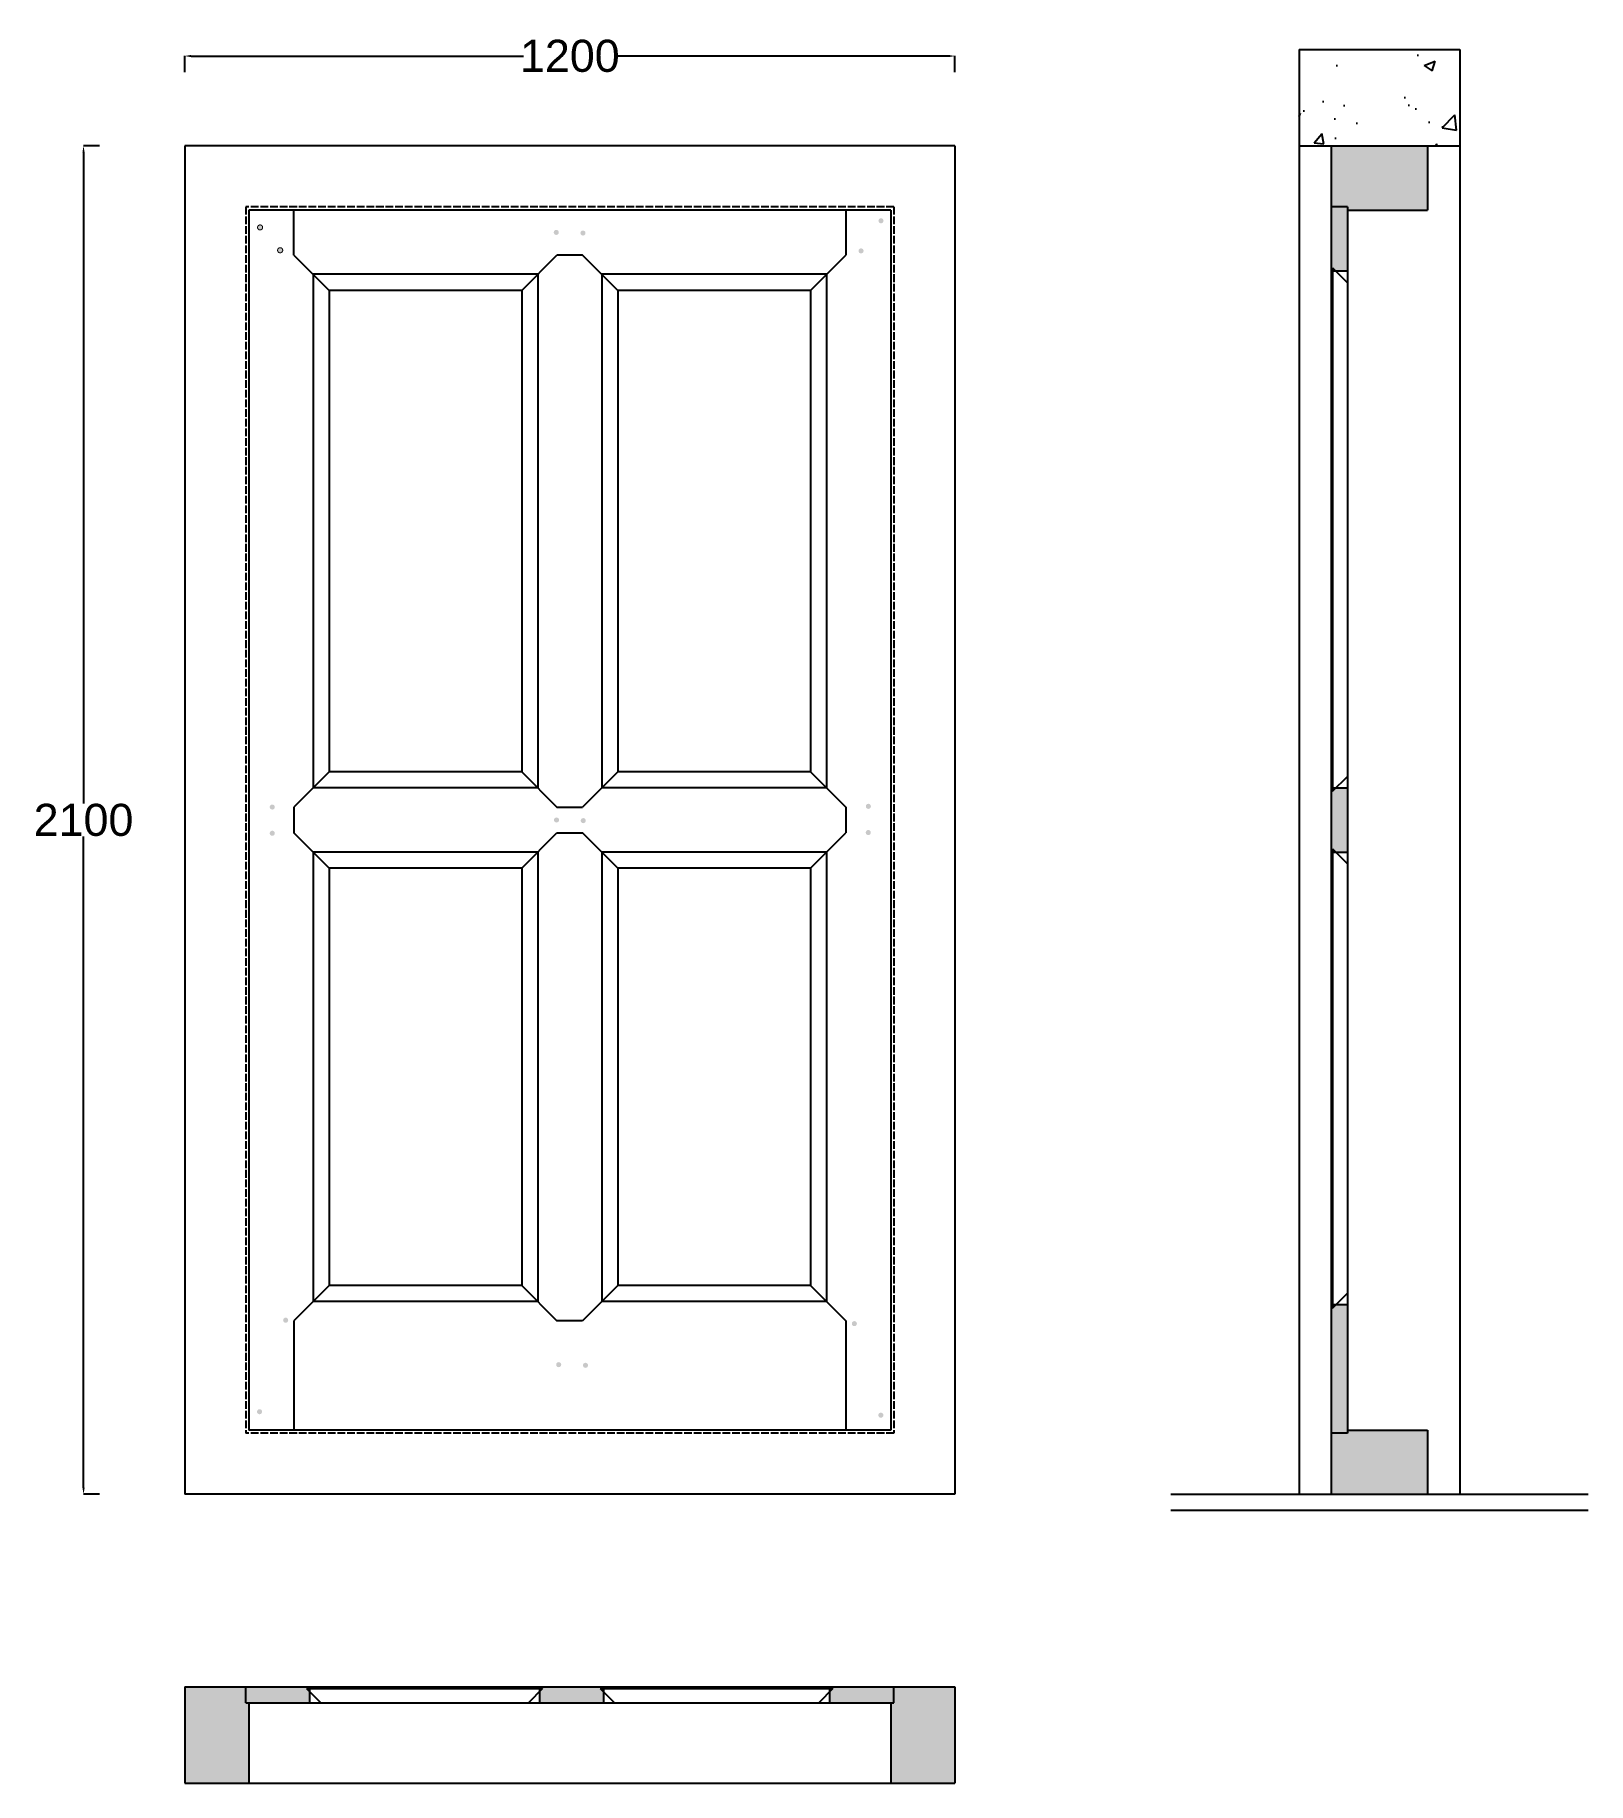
# Model space of a CAD drawing. Header units: inches. Extents: x 10155 to 12575, y 6188 to 8911.
import ezdxf

# ---------------------------------------------------------------- set-up
doc = ezdxf.new("R2010")
doc.units = ezdxf.units.IN
doc.header["$MEASUREMENT"] = 0
doc.linetypes.add('ACAD_ISO02W100', pattern=[15, 12, -3])
doc.layers.add('0 @ 1', color=7, linetype='Continuous')
doc.styles.get("Standard").update_dxf_attribs({"font": 'arial.ttf'})
doc.dimstyles.new('Annotative', dxfattribs={"dimscale": 0, "dimtxt": 50, "dimasz": 10, "dimexe": 0.18, "dimexo": 0.0625, "dimgap": 0.09, "dimtad": 0, "dimtih": 1, "dimtoh": 1, "dimdec": 0, "dimzin": 0, "dimdsep": 46, "dimtxsty": 'Standard', "dimcen": 0.09, "dimadec": 0, "dimazin": 0, "dimtfac": 1, "dimtdec": 0, "dimtofl": 0, "dimtmove": 0, "dimatfit": 3, "dimfxl": 0, "dimtolj": 1, "dimtzin": 0, "dimarcsym": 0})

# ---------------------------------------------------------------- blocks, each defined once
blk = doc.blocks.new('*D2')
at = {"color": 0, "lineweight": -2}
for p, q in [((10256.1, 8738.3), (10230.9, 8738.3)), ((10231.1, 8728.3), (10231.1, 7714)), ((10231.1, 6648.3), (10231.1, 7662.7)), ((10256.1, 6638.3), (10230.9, 6638.3))]:
    blk.add_line(p, q, dxfattribs=at)
at = {"color": 0}
for points in [[(10229.4, 8728.3), (10232.8, 8728.3), (10231.1, 8738.3)], [(10229.4, 6648.3), (10232.8, 6648.3), (10231.1, 6638.3)]]:
    blk.add_solid(points, dxfattribs=at)
at = {"layer": 'Defpoints', "color": 0}
for p in [(10388.7, 8738.3), (10231.1, 6638.3), (10388.7, 6638.3)]:
    blk.add_point(p, dxfattribs=at)
at = {"color": 0, "insert": (10231.1, 7688.3), "char_height": 50, "attachment_point": 5}
blk.add_mtext('\\A1;2100', dxfattribs=at)
blk = doc.blocks.new('*D3')
at = {"color": 0, "lineweight": -2}
for p, q in [((10388.7, 8853.3), (10388.7, 8878.5)), ((10398.7, 8878.3), (10916.3, 8878.3)), ((11578.7, 8878.3), (11061, 8878.3)), ((11588.7, 8853.3), (11588.7, 8878.5))]:
    blk.add_line(p, q, dxfattribs=at)
at = {"color": 0}
for points in [[(10398.7, 8880), (10398.7, 8876.6), (10388.7, 8878.3)], [(11578.7, 8880), (11578.7, 8876.6), (11588.7, 8878.3)]]:
    blk.add_solid(points, dxfattribs=at)
at = {"layer": 'Defpoints', "color": 0}
for p in [(10388.7, 8878.3), (10388.7, 8738.3), (11588.7, 8738.3)]:
    blk.add_point(p, dxfattribs=at)
at = {"color": 0, "insert": (10988.7, 8878.3), "char_height": 50, "attachment_point": 5}
blk.add_mtext('\\A1;1200', dxfattribs=at)

msp = doc.modelspace()

# ---------------------------------------------------------------- hatches: boundary and pattern name
h = msp.add_hatch()
h.set_pattern_fill('AR-CONC', color=256, scale=25)
h.set_pattern_definition([(50, (0, 0), (179.315, -15.688), [18.75, -206.25]), (355, (0, 0), (-34.6878, 188.048), [15, -165]), (100.4514, (14.94, -1.3), (144.6272, 172.36), [15.935, -175.2855]), (46.1842, (0, 50), (266.8103, -41.3798), [28.125, -309.375]), (96.6356, (22.23, 46.55), (233.6655, 243.5297), [23.9026, -262.9284]), (351.1842, (0, 50), (233.6655, 243.5297), [22.5, -247.5]), (21, (25, 37.5), (149.2268, -100.6547), [18.75, -206.25]), (326, (25, 37.5), (60.8288, 181.2875), [15, -165]), (71.4514, (37.44, 29.11), (210.0556, 80.6328), [15.935, -175.2855]), (37.5, (0, 0), (3.03996, 83.22346), [0, -163, 0, -167.5, 0, -165.625]), (7.5, (0, 0), (65.7674, 98.60293), [0, -95.5, 0, -159.25, 0, -63.125]), (327.5, (-55.75, 0), (133.4556, -5.63872), [0, -62.5, 0, -195, 0, -258.75]), (317.5, (-80.75, 0), (145.7965, 25.02625), [0, -81.25, 0, -129.5, 0, -183.75])])
h.paths.add_polyline_path([(12375.1, 8888.3), (12125.1, 8888.3), (12125.1, 8738.3), (12375.1, 8738.3)])
h = msp.add_hatch()
h.set_pattern_fill('GRASS', color=256, scale=25)
h.paths.add_polyline_path([(11493.7, 6338.5), (11393.7, 6338.5), (11393.7, 6335.5), (11398.7, 6335.5), (11393.7, 6330.5), (11393.7, 6313.5), (11493.7, 6313.5)])
h.paths.add_polyline_path([(11041.2, 6330.5), (11036.2, 6335.5), (11041.2, 6335.5), (11041.2, 6338.5), (10941.2, 6338.5), (10941.2, 6335.5), (10946.2, 6335.5), (10941.2, 6330.5), (10941.2, 6313.5), (11041.2, 6313.5)])
h.paths.add_polyline_path([(10578.7, 6335.5), (10583.7, 6335.5), (10583.7, 6338.5), (10483.7, 6338.5), (10483.7, 6313.5), (10583.7, 6313.5), (10583.7, 6330.5)])
h.paths.add_polyline_path([(12325.1, 6738.3), (12200.1, 6738.3), (12200.1, 6733.3), (12175.1, 6733.3), (12175.1, 6638.3), (12325.1, 6638.3)])
h.paths.add_polyline_path([(12325.1, 8738.3), (12175.1, 8738.3), (12175.1, 8643.3), (12200.1, 8643.3), (12200.1, 8638.3), (12325.1, 8638.3)])
h.paths.add_polyline_path([(12200.1, 8643.3), (12175.1, 8643.3), (12175.1, 8543.3), (12177.1, 8543.3), (12177.1, 8548.3), (12182.1, 8543.3), (12200.1, 8543.3)])
h.paths.add_polyline_path([(12200.1, 7738.3), (12182.1, 7738.3), (12177.1, 7733.3), (12177.1, 7738.3), (12175.1, 7738.3), (12175.1, 7638.3), (12177.1, 7638.3), (12177.1, 7643.3), (12182.1, 7638.3), (12200.1, 7638.3)])
h.paths.add_polyline_path([(12200.1, 6933.3), (12182.1, 6933.3), (12177.1, 6928.3), (12177.1, 6933.3), (12175.1, 6933.3), (12175.1, 6733.3), (12200.1, 6733.3)])
h.paths.add_polyline_path([(10488.7, 6313.5), (10483.7, 6313.5), (10483.7, 6338.5), (10388.7, 6338.5), (10388.7, 6188.5), (10488.7, 6188.5)])
h.paths.add_polyline_path([(11588.7, 6338.5), (11493.7, 6338.5), (11493.7, 6313.5), (11488.7, 6313.5), (11488.7, 6188.5), (11588.7, 6188.5)])
h = msp.add_hatch(color=256)
h.dxf.hatch_style = 1
edge = h.paths.add_edge_path()
edge.add_arc((10506.1, 8611.3), 3.96, 0, 360)
edge = h.paths.add_edge_path()
edge.add_arc((10537.5, 8575.4), 3.96, 0, 360)
h = msp.add_hatch(color=256)
h.dxf.hatch_style = 1
edge = h.paths.add_edge_path()
edge.add_arc((10967.6, 8603.6), 3.96, 0, 360)
edge = h.paths.add_edge_path()
edge.add_arc((11009.2, 8602.6), 3.96, 0, 360)
h = msp.add_hatch(color=256)
h.dxf.hatch_style = 1
edge = h.paths.add_edge_path()
edge.add_arc((11473.5, 8621.7), 3.96, 0, 360)
edge = h.paths.add_edge_path()
edge.add_arc((11442.4, 8574.8), 3.96, 0, 360)
h = msp.add_hatch(color=256)
h.dxf.hatch_style = 1
edge = h.paths.add_edge_path()
edge.add_arc((10525.1, 7708.6), 3.96, 0, 360)
edge = h.paths.add_edge_path()
edge.add_arc((10525.1, 7667.8), 3.96, 0, 360)
h = msp.add_hatch(color=256)
h.dxf.hatch_style = 1
edge = h.paths.add_edge_path()
edge.add_arc((11453.8, 7709.7), 3.96, 0, 360)
edge = h.paths.add_edge_path()
edge.add_arc((11453.7, 7668.9), 3.96, 0, 360)
h = msp.add_hatch(color=256)
h.dxf.hatch_style = 1
edge = h.paths.add_edge_path()
edge.add_arc((10968, 7688.4), 3.96, 0, 360)
edge = h.paths.add_edge_path()
edge.add_arc((11009.6, 7687.4), 3.96, 0, 360)
h = msp.add_hatch(color=256)
h.dxf.hatch_style = 1
edge = h.paths.add_edge_path()
edge.add_arc((10546, 6909.4), 3.96, 0, 360)
edge = h.paths.add_edge_path()
edge.add_arc((10505.3, 6766.8), 3.96, 0, 360)
h = msp.add_hatch(color=256)
h.dxf.hatch_style = 1
edge = h.paths.add_edge_path()
edge.add_arc((11432, 6904), 3.96, 0, 360)
edge = h.paths.add_edge_path()
edge.add_arc((11473.3, 6761.4), 3.96, 0, 360)
h = msp.add_hatch(color=256)
h.dxf.hatch_style = 1
edge = h.paths.add_edge_path()
edge.add_arc((10971.4, 6840.1), 3.96, 0, 360)
edge = h.paths.add_edge_path()
edge.add_arc((11013.1, 6839.1), 3.96, 0, 360)

# ---------------------------------------------------------------- linework, layer by layer
for p, q in [((12125.1, 8888.3), (12375.1, 8888.3)), ((12125.1, 8888.3), (12125.1, 8738.3)), ((12375.1, 8888.3), (12375.1, 8738.3)), ((11588.7, 8738.3), (10388.7, 8738.3)), ((12125.1, 8738.3), (12375.1, 8738.3)), ((12125.1, 8738.3), (12125.1, 6638.3)), ((12175.1, 8738.3), (12175.1, 6638.3)), ((12325.1, 8738.3), (12325.1, 8638.3)), ((12375.1, 8738.3), (12375.1, 6638.3)), ((11488.7, 8638.3), (10488.7, 8638.3)), ((11488.7, 8638.3), (10488.7, 8638.3)), ((10558.7, 8568.3), (10558.7, 8638.3)), ((12200.1, 8643.3), (12175.1, 8643.3)), ((12200.1, 8643.3), (12200.1, 6733.3)), ((12200.1, 8638.3), (12325.1, 8638.3)), ((10558.7, 8568.3), (10613.7, 8513.3)), ((10913.7, 8513.3), (10968.7, 8568.3)), ((11008.7, 8568.3), (10968.7, 8568.3)), ((11063.7, 8513.3), (11008.7, 8568.3)), ((11363.7, 8513.3), (11418.7, 8568.3)), ((10938.7, 8538.3), (10588.7, 8538.3)), ((11388.7, 8538.3), (11038.7, 8538.3)), ((12200.1, 8543.3), (12175.1, 8543.3)), ((12177.1, 8548.3), (12177.1, 7733.3)), ((12177.1, 8548.3), (12200.1, 8525.3)), ((10913.7, 8513.3), (10613.7, 8513.3)), ((11363.7, 8513.3), (11063.7, 8513.3)), ((10613.7, 7763.3), (10558.7, 7708.3)), ((10913.7, 7763.3), (10613.7, 7763.3)), ((10913.7, 7763.3), (10968.7, 7708.3)), ((11063.7, 7763.3), (11008.7, 7708.3)), ((11363.7, 7763.3), (11063.7, 7763.3)), ((11363.7, 7763.3), (11418.7, 7708.3)), ((10938.7, 7738.3), (10588.7, 7738.3)), ((11388.7, 7738.3), (11038.7, 7738.3)), ((12175.1, 7738.3), (12200.1, 7738.3)), ((12175.1, 7738.3), (12200.1, 7738.3)), ((12177.1, 7733.3), (12200.1, 7756.3)), ((10968.7, 7708.3), (11008.7, 7708.3)), ((10613.7, 7613.3), (10558.7, 7668.3)), ((10913.7, 7613.3), (10968.7, 7668.3)), ((10968.7, 7668.3), (11008.7, 7668.3)), ((11063.7, 7613.3), (11008.7, 7668.3)), ((11363.7, 7613.3), (11418.7, 7668.3)), ((10938.7, 7638.3), (10588.7, 7638.3)), ((11388.7, 7638.3), (11038.7, 7638.3)), ((12175.1, 7638.3), (12200.1, 7638.3)), ((12177.1, 7643.3), (12177.1, 6928.3)), ((12177.1, 7643.3), (12200.1, 7620.3)), ((10913.7, 7613.3), (10613.7, 7613.3)), ((11363.7, 7613.3), (11063.7, 7613.3)), ((10613.7, 6963.3), (10558.7, 6908.3)), ((10913.7, 6963.3), (10613.7, 6963.3)), ((10913.7, 6963.3), (10968.7, 6908.3)), ((11063.7, 6963.3), (11008.7, 6908.3)), ((11363.7, 6963.3), (11063.7, 6963.3)), ((11363.7, 6963.3), (11418.7, 6908.3)), ((12177.1, 6928.3), (12200.1, 6951.3)), ((10938.7, 6938.3), (10588.7, 6938.3)), ((11388.7, 6938.3), (11038.7, 6938.3)), ((12200.1, 6933.3), (12175.1, 6933.3)), ((11008.7, 6908.3), (10968.7, 6908.3)), ((11488.7, 6738.3), (10488.7, 6738.3)), ((12200.1, 6733.3), (12175.1, 6733.3)), ((12200.1, 6738.3), (12325.1, 6738.3)), ((12325.1, 6738.3), (12325.1, 6638.3)), ((11588.7, 6638.3), (10388.7, 6638.3)), ((11925.1, 6638.3), (12575.1, 6638.3)), ((12175.1, 6638.3), (12325.1, 6638.3)), ((11925.1, 6613.3), (12575.1, 6613.3)), ((10388.7, 6338.5), (11588.7, 6338.5)), ((10388.7, 6338.5), (10388.7, 6188.5)), ((10483.7, 6313.5), (10483.7, 6338.5)), ((10578.7, 6335.5), (10946.2, 6335.5)), ((10578.7, 6335.5), (10600.7, 6313.5)), ((10583.7, 6313.5), (10583.7, 6338.5)), ((10946.2, 6335.5), (10924.2, 6313.5)), ((10941.2, 6338.5), (10941.2, 6313.5)), ((11036.2, 6335.5), (11398.7, 6335.5)), ((11036.2, 6335.5), (11058.2, 6313.5)), ((11041.2, 6338.5), (11041.2, 6313.5)), ((11398.7, 6335.5), (11376.7, 6313.5)), ((11393.7, 6313.5), (11393.7, 6338.5)), ((11493.7, 6313.5), (11493.7, 6338.5)), ((11588.7, 6338.5), (11588.7, 6188.5)), ((10483.7, 6313.5), (11493.7, 6313.5)), ((10488.7, 6313.5), (10488.7, 6188.5)), ((11488.7, 6313.5), (11488.7, 6188.5)), ((10388.7, 6188.5), (11588.7, 6188.5))]:
    msp.add_line(p, q)
at = {"linetype": 'ByBlock'}
for p, q in [((10388.7, 8738.3), (10388.7, 6638.3)), ((11588.7, 8738.3), (11588.7, 6638.3)), ((10488.7, 8638.3), (10488.7, 6738.3)), ((11418.7, 8638.3), (11418.7, 8568.3)), ((11488.7, 8638.3), (11488.7, 6738.3)), ((10588.7, 8538.3), (10588.7, 7738.3)), ((10938.7, 8538.3), (10938.7, 7738.3)), ((11038.7, 8538.3), (11038.7, 7738.3)), ((11388.7, 8538.3), (11388.7, 7738.3)), ((10613.7, 8513.3), (10613.7, 7763.3)), ((10913.7, 8513.3), (10913.7, 7763.3)), ((11063.7, 8513.3), (11063.7, 7763.3)), ((11363.7, 8513.3), (11363.7, 7763.3)), ((10558.7, 7708.3), (10558.7, 7668.3)), ((11418.7, 7708.3), (11418.7, 7668.3)), ((10588.7, 7638.3), (10588.7, 6938.3)), ((10938.7, 7638.3), (10938.7, 6938.3)), ((11038.7, 7638.3), (11038.7, 6938.3)), ((11388.7, 7638.3), (11388.7, 6938.3)), ((10613.7, 7613.3), (10613.7, 6963.3)), ((10913.7, 7613.3), (10913.7, 6963.3)), ((11063.7, 7613.3), (11063.7, 6963.3)), ((11363.7, 7613.3), (11363.7, 6963.3)), ((10558.7, 6908.3), (10558.7, 6738.3)), ((11418.7, 6908.3), (11418.7, 6738.3))]:
    msp.add_line(p, q, dxfattribs=at)
at = {"color": 9, "linetype": 'ACAD_ISO02W100'}
for p, q in [((11493.7, 8643.3), (10483.7, 8643.3)), ((10483.7, 8643.3), (10483.7, 6733.3)), ((11493.7, 8643.3), (11493.7, 6733.3)), ((11493.7, 6733.3), (10483.7, 6733.3))]:
    msp.add_line(p, q, dxfattribs=at)
at = {"const_width": 1.58}
for points in [[(10502.2, 8611.3, 1), (10510.1, 8611.3, 1)], [(10533.4, 8575.8, 1), (10541.4, 8575.8, 1)]]:
    msp.add_lwpolyline(points, format="xyb", close=True, dxfattribs=at)

# ---------------------------------------------------------------- dimensions: what is measured, and where the dimension line sits
at = {"layer": '0 @ 1'}
dim = msp.add_linear_dim(base=(10388.7, 8878.3), p1=(11588.7, 8738.3), p2=(10388.7, 8738.3), dimstyle='Annotative', override={"dimscale": 1, "dimtix": 0, "dimtofl": 0, "dimtmove": 0, "dimatfit": 3}, dxfattribs=at)
dim.commit()
dim.dimension.update_dxf_attribs({"geometry": '*D3', "text_midpoint": (10988.7, 8878.3)})
dim = msp.add_linear_dim(base=(10231.1, 6638.3), p1=(10388.7, 8738.3), p2=(10388.7, 6638.3), angle=90, dimstyle='Annotative', override={"dimscale": 1, "dimtix": 0, "dimtofl": 0, "dimtmove": 0, "dimatfit": 3}, dxfattribs=at)
dim.commit()
dim.dimension.update_dxf_attribs({"geometry": '*D2', "text_midpoint": (10231.1, 7688.3)})

doc.saveas('drawing.dxf')
